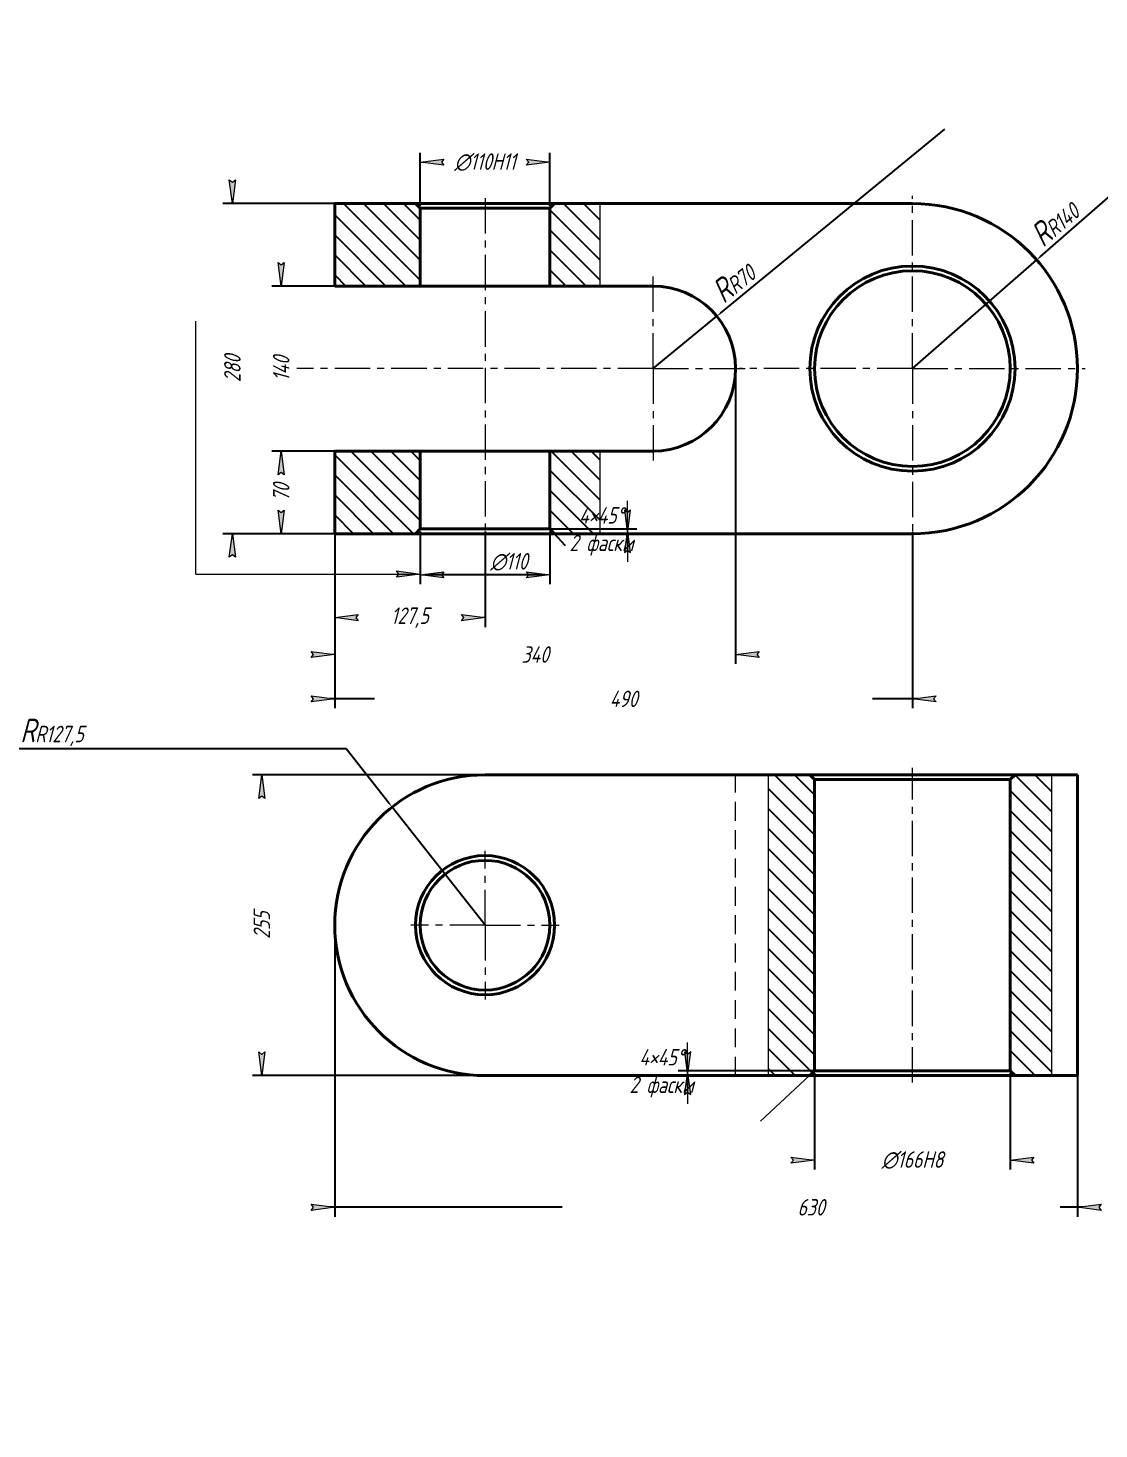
# Model space of a CAD drawing. Header units: millimetres. Extents: x 0 to 420, y 0 to 297.
# Drawn here: x 0 to 227.1, y 0 to 297 of the extents above; entities that cross this region are included whole.
import ezdxf

# ---------------------------------------------------------------- set-up
doc = ezdxf.new("R2010")
doc.units = ezdxf.units.MM
for name, pattern in [('K5LT_AXLED', [12, 7.5, -1.5, 1.5, -1.5]), ('K5LT_BASIC', [0]), ('K5LT_DASHED', [6, 4, -2]), ('K5LT_THIN', [0]), ('K5LT_THIN_INCLUDED_TO_HATCHING', [0])]:
    doc.linetypes.add(name, pattern=pattern)
doc.layers.add('Системный слой', color=7, linetype='Continuous')
doc.styles.add('KDIMTEXTSTYLE', font='GOST_AU.SHX', dxfattribs={"width": 0.96, "oblique": 15, "height": 5})
doc.dimstyles.new('KDIMSTYLE (0.25)', dxfattribs={"dimtxt": 5, "dimasz": 1, "dimexe": 2, "dimexo": 0.0625, "dimgap": 1, "dimtad": 1, "dimlfac": 4, "dimtxsty": 'KDIMTEXTSTYLE', "dimsah": 1, "dimcen": 0.09, "dimdle": 1, "dimadec": 0, "dimazin": 0, "dimtfac": 0.667, "dimtmove": 0, "dimatfit": 3, "dimfxl": 1, "dimtvp": 1, "dimtolj": 1, "dimtzin": 0, "dimarcsym": 0})
pattern_1 = [(135, (0, 0), (-2.121320343559643, -2.121320343559642), [])]

# ---------------------------------------------------------------- blocks, each defined once
blk = doc.blocks.new('U0')
at = {"layer": 'Системный слой', "color": 7, "linetype": 'K5LT_THIN_INCLUDED_TO_HATCHING', "lineweight": 18}
for p, q in [((121.240360183006, 259.7987286816593), (121.240360183006, 242.2987286816593)), ((121.240360183006, 207.2987286816593), (121.240360183006, 189.7987286816593))]:
    blk.add_line(p, q, dxfattribs=at)
blk = doc.blocks.new('U1')
at = {"layer": 'Системный слой', "color": 30, "linetype": 'K5LT_AXLED', "lineweight": 18, "true_color": 0xff8000}
for q in [(187.5347762958651, 261.4471357563314), (150.886369221193, 224.7987286816593), (224.1831833705371, 224.7987286816593), (187.5347762958651, 188.1503216069873)]:
    blk.add_line((187.5347762958651, 224.7987286816593), q, dxfattribs=at)
blk = doc.blocks.new('KDIMARROW_01')
at = {"layer": 'Системный слой'}
blk.add_hatch(color=0, dxfattribs=at).paths.add_polyline_path([(0, 0), (-5, 0.658262491226197), (-4.5, 5.51091059616309e-16), (-5, -0.6582624912261956)])
at = {"layer": 'Системный слой', "color": 0, "linetype": 'K5LT_THIN', "lineweight": 18}
for p, q in [((-4.5, 5.51091059616309e-16), (-5, 0.658262491226197)), ((-5, 0.658262491226197), (0, 0)), ((0, 0), (-5, -0.6582624912261956)), ((-5, -0.6582624912261956), (-4.5, 5.51091059616309e-16)), ((0, 0), (-1, 0))]:
    blk.add_line(p, q, dxfattribs=at)
blk = doc.blocks.new('U2')
at = {"layer": 'Системный слой', "color": 30, "linetype": 'K5LT_AXLED', "lineweight": 18, "true_color": 0xff8000}
for q in [(132.5347762958651, 244.2987286816593), (57, 224.7987286816593), (152.0347762958651, 224.7987286816593), (132.5347762958651, 205.2987286816593)]:
    blk.add_line((132.5347762958651, 224.7987286816593), q, dxfattribs=at)
blk = doc.blocks.new('KDIMARROW_02')
at = {"layer": 'Системный слой'}
blk.add_hatch(color=0, dxfattribs=at).paths.add_polyline_path([(4.5, -5.51091059616309e-16), (5, 0.6582624912261956), (0, 0), (5, -0.658262491226197)])
at = {"layer": 'Системный слой', "color": 0, "linetype": 'K5LT_THIN', "lineweight": 18}
for p, q in [((0, 0), (-1, 0)), ((5, 0.6582624912261956), (0, 0)), ((0, 0), (5, -0.658262491226197)), ((0, 0), (7, -8.572527594031472e-16)), ((4.5, -5.51091059616309e-16), (5, 0.6582624912261956)), ((5, -0.658262491226197), (4.5, -5.51091059616309e-16))]:
    blk.add_line(p, q, dxfattribs=at)
blk = doc.blocks.new('D9')
at = {"layer": 'Defpoints', "color": 0}
for p in [(83.15977629586511, 190.2987286816593), (110.6597762958651, 190.2987286816593), (83.15977629586511, 181.0690275953484)]:
    blk.add_point(p, dxfattribs=at)
at = {"layer": 'Системный слой', "color": 0, "lineweight": -2}
for p, q in [((83.15977629586511, 190.2987286816593), (83.15977629586511, 179.0690275953484)), ((110.6597762958651, 190.2987286816593), (110.6597762958651, 179.0690275953484)), ((109.6597762958651, 181.0690275953484), (84.15977629586511, 181.0690275953484))]:
    blk.add_line(p, q, dxfattribs=at)
at = {"layer": 'Системный слой', "color": 0, "lineweight": -2, "rotation": 180}
blk.add_blockref('KDIMARROW_01', (83.15977629586511, 181.0690275953484), dxfattribs=at)
at = {"layer": 'Системный слой', "color": 0, "lineweight": -2}
blk.add_blockref('KDIMARROW_01', (110.6597762958651, 181.0690275953484), dxfattribs=at)
at = {"layer": 'Системный слой', "color": 7, "insert": (101.9790198001585, 183.82346933359), "char_height": 5, "attachment_point": 5, "style": 'KDIMTEXTSTYLE'}
blk.add_mtext('\\A1;\\H3.5;\\W0.965;\\Q15;∅110', dxfattribs=at)
blk = doc.blocks.new('U5')
at = {"layer": 'Системный слой'}
blk.add_hatch(color=7, dxfattribs=at).paths.add_polyline_path([(83.15977629586511, 181.2359269048848), (78.15977629586511, 181.894189396111), (78.65977629586511, 181.2359269048848), (78.15977629586511, 180.5776644136587)])
at = {"layer": 'Системный слой', "color": 7, "linetype": 'K5LT_THIN', "lineweight": 18}
for p, q in [((35.55332909434787, 181.2359269048848), (83.15977629586511, 181.2359269048848)), ((78.65977629586511, 181.2359269048848), (78.15977629586511, 181.894189396111)), ((78.15977629586511, 181.894189396111), (83.15977629586511, 181.2359269048848)), ((83.15977629586511, 181.2359269048848), (78.15977629586511, 180.5776644136587)), ((78.15977629586511, 180.5776644136587), (78.65977629586511, 181.2359269048848))]:
    blk.add_line(p, q, dxfattribs=at)
blk = doc.blocks.new('U14')
at = {"layer": 'Системный слой', "color": 7, "linetype": 'K5LT_THIN_INCLUDED_TO_HATCHING', "lineweight": 18}
for p, q in [((157.0164606576052, 74.92372868165931), (157.0164606576052, 138.6737286816593)), ((217, 138.6737286816593), (217, 74.92372868165931))]:
    blk.add_line(p, q, dxfattribs=at)
blk = doc.blocks.new('U15')
at = {"layer": 'Системный слой', "color": 30, "linetype": 'K5LT_AXLED', "lineweight": 18, "true_color": 0xff8000}
for q in [(96.9097762958651, 122.5487286816593), (81.1597762958651, 106.7987286816593), (96.9097762958651, 91.0487286816593), (112.6597762958651, 106.7987286816593)]:
    blk.add_line((96.9097762958651, 106.7987286816593), q, dxfattribs=at)

msp = doc.modelspace()

# ---------------------------------------------------------------- hatches: boundary and pattern name
at = {"layer": 'Системный слой'}
h = msp.add_hatch(dxfattribs=at)
h.set_pattern_fill('', angle=135, style=0, pattern_type=0)
h.set_pattern_definition(pattern_1)
h.paths.add_polyline_path([(82.15977629586509, 259.7987286816593), (65.03477629586509, 259.7987286816593), (65.03477629586507, 242.2987286816593), (83.1597762958651, 242.2987286816593), (83.1597762958651, 258.7987286816593)])
h.paths.add_polyline_path([(121.240360183006, 259.7987286816593), (111.6597762958651, 259.7987286816593), (110.6597762958651, 258.7987286816593), (110.6597762958651, 242.2987286816593), (121.240360183006, 242.2987286816593)])
h.paths.add_polyline_path([(111.6597762958651, 189.7987286816593), (121.240360183006, 189.7987286816593), (121.240360183006, 207.2987286816593), (110.6597762958651, 207.2987286816593), (110.6597762958651, 190.7987286816593)])
h.paths.add_polyline_path([(65.03477629586507, 189.7987286816593), (82.15977629586511, 189.7987286816593), (83.15977629586511, 190.7987286816593), (83.15977629586509, 207.2987286816593), (65.03477629586509, 207.2987286816593)])
h = msp.add_hatch(dxfattribs=at)
h.set_pattern_fill('', angle=135, style=0, pattern_type=0)
h.set_pattern_definition(pattern_1)
h.paths.add_polyline_path([(157.0164606576052, 74.9237286816593), (165.7847762958651, 74.9237286816593), (166.7847762958651, 75.9237286816593), (166.7847762958651, 137.6737286816593), (165.7847762958651, 138.6737286816593), (157.0164606576052, 138.6737286816593)])
h.paths.add_polyline_path([(209.2847762958651, 74.9237286816593), (217, 74.9237286816593), (217, 138.6737286816593), (209.2847762958651, 138.6737286816593), (208.2847762958651, 137.6737286816593), (208.2847762958651, 75.9237286816593)])

# ---------------------------------------------------------------- linework, layer by layer
msp.add_line((110.6603019331976, 190.7976915540289), (113.9252690138128, 187.3222189397105))
at = {"layer": 'Системный слой', "color": 150, "linetype": 'K5LT_BASIC', "lineweight": 40, "true_color": 0x0080ff}
for p, q in [((65.03477629586507, 259.7987286816593), (82.1597762958651, 259.7987286816593)), ((65.03477629586507, 259.7987286816593), (65.03477629586509, 242.2987286816593)), ((82.1597762958651, 259.7987286816593), (83.1597762958651, 258.7987286816593)), ((82.1597762958651, 259.7987286816593), (111.6597762958651, 259.7987286816593)), ((83.1597762958651, 258.7987286816593), (83.1597762958651, 242.2987286816593)), ((83.1597762958651, 258.7987286816593), (110.6597762958651, 258.7987286816593)), ((111.6597762958651, 259.7987286816593), (110.6597762958651, 258.7987286816593)), ((110.6597762958651, 258.7987286816593), (110.6597762958651, 242.2987286816593)), ((111.6597762958651, 259.7987286816593), (121.240360183006, 259.7987286816593)), ((121.240360183006, 259.7987286816593), (187.5347762958651, 259.7987286816593)), ((83.1597762958651, 242.2987286816593), (65.03477629586509, 242.2987286816593)), ((83.1597762958651, 242.2987286816593), (110.6597762958651, 242.2987286816593)), ((121.240360183006, 242.2987286816593), (110.6597762958651, 242.2987286816593)), ((132.5347762958651, 242.2987286816593), (121.240360183006, 242.2987286816593)), ((65.03477629586507, 207.2987286816593), (83.1597762958651, 207.2987286816593)), ((65.03477629586507, 207.2987286816593), (65.0347762958651, 189.7987286816593)), ((83.1597762958651, 207.2987286816593), (110.6597762958651, 207.2987286816593)), ((83.1597762958651, 207.2987286816593), (83.15977629586511, 190.7987286816593)), ((110.6597762958651, 207.2987286816593), (110.6597762958651, 190.7987286816593)), ((110.6597762958651, 207.2987286816593), (121.240360183006, 207.2987286816593)), ((121.240360183006, 207.2987286816593), (132.5347762958651, 207.2987286816593)), ((82.1597762958651, 189.7987286816593), (83.15977629586511, 190.7987286816593)), ((83.15977629586511, 190.7987286816593), (110.6597762958651, 190.7987286816593)), ((111.6597762958651, 189.7987286816593), (110.6597762958651, 190.7987286816593)), ((82.1597762958651, 189.7987286816593), (65.0347762958651, 189.7987286816593)), ((82.1597762958651, 189.7987286816593), (111.6597762958651, 189.7987286816593)), ((121.240360183006, 189.7987286816593), (111.6597762958651, 189.7987286816593)), ((187.5347762958651, 189.7987286816593), (121.240360183006, 189.7987286816593)), ((96.9097762958651, 138.6737286816593), (157.0164606576052, 138.6737286816593)), ((157.0164606576052, 138.6737286816593), (165.7847762958651, 138.6737286816593)), ((209.2847762958651, 138.6737286816593), (165.7847762958651, 138.6737286816593)), ((165.7847762958651, 138.6737286816593), (166.7847762958651, 137.6737286816593)), ((208.2847762958651, 137.6737286816593), (166.7847762958651, 137.6737286816593)), ((166.7847762958651, 75.9237286816593), (166.7847762958651, 137.6737286816593)), ((209.2847762958651, 138.6737286816593), (208.2847762958651, 137.6737286816593)), ((208.2847762958651, 75.9237286816593), (208.2847762958651, 137.6737286816593)), ((209.2847762958651, 138.6737286816593), (217, 138.6737286816593)), ((217, 138.6737286816593), (222.5347762958651, 138.6737286816593)), ((222.5347762958651, 74.9237286816593), (222.5347762958651, 138.6737286816593)), ((96.9097762958651, 74.92372868165931), (157.0164606576052, 74.9237286816593)), ((157.0164606576052, 74.9237286816593), (165.7847762958651, 74.9237286816593)), ((165.7847762958651, 74.9237286816593), (166.7847762958651, 75.9237286816593)), ((209.2847762958651, 74.9237286816593), (165.7847762958651, 74.9237286816593)), ((208.2847762958651, 75.9237286816593), (166.7847762958651, 75.9237286816593)), ((209.2847762958651, 74.9237286816593), (208.2847762958651, 75.9237286816593)), ((209.2847762958651, 74.9237286816593), (217, 74.9237286816593)), ((217, 74.9237286816593), (222.5347762958651, 74.9237286816593))]:
    msp.add_line(p, q, dxfattribs=at)
at = {"layer": 'Системный слой', "color": 30, "linetype": 'K5LT_AXLED', "lineweight": 18, "true_color": 0xff8000}
for p, q in [((96.9097762958651, 260.9471357563313), (96.9097762958651, 185.9471357563313)), ((187.5347762958651, 73.4237286816593), (187.5347762958651, 140.1737286816593))]:
    msp.add_line(p, q, dxfattribs=at)
at = {"layer": 'Системный слой', "color": 7, "linetype": 'K5LT_THIN', "lineweight": 18}
for p, q in [((35.55332909434787, 181.2359269048848), (35.55332909434787, 234.8673275357658)), ((166.7847762958651, 75.9237286816593), (155.2852975831726, 65.28577422298224))]:
    msp.add_line(p, q, dxfattribs=at)
at = {"layer": 'Системный слой', "color": 7, "linetype": 'K5LT_DASHED', "lineweight": 18}
for p, q in [((96.9097762958651, 138.6737286816593), (132.5347762958651, 138.6737286816593)), ((132.5347762958651, 138.6737286816593), (150.0347762958651, 138.6737286816593)), ((150.0347762958651, 74.9237286816593), (150.0347762958651, 138.6737286816593)), ((96.9097762958651, 74.92372868165931), (132.5347762958651, 74.9237286816593)), ((132.5347762958651, 74.9237286816593), (150.0347762958651, 74.9237286816593))]:
    msp.add_line(p, q, dxfattribs=at)
at = {"layer": 'Системный слой', "color": 150, "linetype": 'K5LT_BASIC', "lineweight": 40, "true_color": 0x0080ff}
for centre, radius in [((187.5347762958651, 224.7987286816593), 21.75), ((187.5347762958651, 224.7987286816593), 20.75), ((96.9097762958651, 106.7987286816593), 14.75), ((96.9097762958651, 106.7987286816593), 13.75)]:
    msp.add_circle(centre, radius, dxfattribs=at)
at = {"layer": 'Системный слой', "color": 7, "linetype": 'K5LT_DASHED', "lineweight": 18}
msp.add_circle((96.9097762958651, 106.7987286816593), 14.75000000000001, dxfattribs=at)
at = {"layer": 'Системный слой', "color": 150, "linetype": 'K5LT_BASIC', "lineweight": 40, "true_color": 0x0080ff}
for centre, radius, start, end in [((187.5347762958651, 224.7987286816593), 35, 270, 90), ((132.5347762958651, 224.7987286816593), 17.5, 270, 90), ((96.9097762958651, 106.7987286816593), 31.87500000000002, 90, 270)]:
    msp.add_arc(centre, radius, start, end, dxfattribs=at)

# ---------------------------------------------------------------- block references
at = {"layer": 'Системный слой'}
for name in ['U1', 'U0', 'U2', 'U5', 'U14', 'U15']:
    msp.add_blockref(name, (0, 0), dxfattribs=at)

# ---------------------------------------------------------------- dimensions: what is measured, and where the dimension line sits
at = {"layer": 'Системный слой', "color": 7}
for base, p1, p2, location, override in [((110.6597762958651, 268.5614956265861), (83.1597762958651, 259.2987286816593), (110.6597762958651, 259.2987286816593), (96.9097762958651, 268.5614956265861), {"dimexo": 0, "dimpost": '\\H3.5;\\W0.965;\\Q15;∅<>\\H3.5;\\W0.965;\\Q15;\\Q15;H11', "dimblk1": 'KDIMARROW_01', "dimblk2": 'KDIMARROW_01', "dimse1": 0, "dimse2": 0, "dimclrt": 7, "dimtolj": 1}), ((65.03477629586507, 164.1815647917183), (150.0347762958651, 224.7987286816593), (65.03477629586507, 207.2987286816593), (107.5347762958651, 164.1815647917183), {"dimexo": 0, "dimpost": '\\H3.5;\\W0.965;\\Q15;<>', "dimblk1": 'KDIMARROW_01', "dimblk2": 'KDIMARROW_01', "dimse1": 0, "dimse2": 0, "dimclrt": 7, "dimtolj": 1}), ((96.90977629586511, 172), (65.03477629586509, 190.1503216069872), (96.90977629586511, 190.2987286816593), (80.9722762958651, 172), {"dimexo": 0, "dimpost": '\\H3.5;\\W0.965;\\Q15;<>', "dimblk1": 'KDIMARROW_01', "dimblk2": 'KDIMARROW_01', "dimse1": 0, "dimse2": 0, "dimclrt": 7, "dimtolj": 1}), ((65.03477629586509, 154.7855329696467), (187.5347762958651, 190.1503216069872), (65.03477629586509, 190.1503216069872), (126.2847762958651, 154.7855329696467), {"dimexo": 0, "dimpost": '\\H3.5;\\W0.965;\\Q15;<>', "dimblk1": 'KDIMARROW_01', "dimblk2": 'KDIMARROW_01', "dimse1": 0, "dimse2": 0, "dimclrt": 7, "dimtolj": 1}), ((65.03477629586509, 47), (222.5347762958651, 106.7987286816593), (65.03477629586509, 106.7987286816593), (166.0347762958651, 47), {"dimexo": 0, "dimpost": '\\H3.5;\\W0.965;\\Q15;<>', "dimblk1": 'KDIMARROW_01', "dimblk2": 'KDIMARROW_01', "dimse1": 0, "dimse2": 0, "dimclrt": 7, "dimtolj": 1}), ((166.7847762958651, 57.00000000000001), (208.2847762958651, 75.4237286816593), (166.7847762958651, 75.4237286816593), (187.5347762958651, 57.00000000000001), {"dimexo": 0, "dimpost": '\\H3.5;\\W0.965;\\Q15;∅<>\\H3.5;\\W0.965;\\Q15;\\Q15;Н8', "dimblk1": 'KDIMARROW_01', "dimblk2": 'KDIMARROW_01', "dimse1": 0, "dimse2": 0, "dimclrt": 7, "dimtolj": 1})]:
    msp.add_linear_dim(base=base, p1=p1, p2=p2, location=location, dimstyle='KDIMSTYLE (0.25)', override=override, dxfattribs=at).render()
for base, p1, p2, location in [((43.33743896312848, 189.7987286816593), (65.03477629586507, 259.7987286816593), (65.0347762958651, 189.7987286816593), (43.33743896312848, 224.7987286816593)), ((53.68610762949675, 207.2987286816593), (65.03477629586509, 242.2987286816593), (65.03477629586507, 207.2987286816593), (53.68610762949675, 224.7987286816593)), ((53.68610762949675, 207.2987286816592), (65.0347762958651, 189.7987286816593), (65.03477629586507, 207.2987286816593), (53.68610762949677, 198.5487286816592)), ((49.57717914552842, 138.6737286816593), (141.2847762958651, 74.9237286816593), (132.5347762958651, 138.6737286816593), (49.57717914552842, 106.7987286816593))]:
    msp.add_linear_dim(base=base, p1=p1, p2=p2, angle=90, location=location, dimstyle='KDIMSTYLE (0.25)', override={"dimexo": 0, "dimpost": '\\H3.5;\\W0.965;\\Q15;<>', "dimblk1": 'KDIMARROW_01', "dimblk2": 'KDIMARROW_01', "dimse1": 0, "dimse2": 0, "dimclrt": 7, "dimtolj": 1}, dxfattribs=at).render()
for center, radius, location, override in [((187.5347762958651, 224.7987286816593), 34.99999999999998, (219.9283457050428, 253.1170194283955), {"dimpost": '\\H3.5;\\W0.965;\\Q15;R<>', "dimblk2": 'KDIMARROW_01', "dimclrt": 7, "dimtolj": 1}), ((132.5347762958651, 224.7987286816593), 17.50000000000001, (151.7315330542177, 240.5500770499345), {"dimpost": '\\H3.5;\\W0.965;\\Q15;R<>', "dimblk2": 'KDIMARROW_01', "dimclrt": 7, "dimtolj": 1}), ((96.9097762958651, 106.7987286816593), 31.87500000000004, (67.47973761712474, 144.1743731224252), {"dimtih": 1, "dimtoh": 1, "dimpost": '\\H3.5;\\W0.965;\\Q15;R<>', "dimblk2": 'KDIMARROW_01', "dimclrt": 7, "dimtmove": 1, "dimtolj": 1})]:
    msp.add_radius_dim(center=center, radius=radius, location=location, dimstyle='KDIMSTYLE (0.25)', override=override, dxfattribs=at).render()
for base, p1, p2 in [((127.1063941957543, 190.7987286816593), (111.1597762958651, 189.7987286816593), (110.6597762958651, 190.7987286816593)), ((139.8540330585889, 75.9237286816593), (166.2847762958651, 74.9237286816593), (166.7847762958651, 75.9237286816593))]:
    msp.add_linear_dim(base=base, p1=p1, p2=p2, angle=90, dimstyle='KDIMSTYLE (0.25)', override={"dimexo": 0, "dimtoh": 1, "dimpost": '\\H3.5;\\W0.965;\\Q15;<>\\H3.5;\\W0.965;\\Q15;\\Q15;\\Q15;×\\Q15;45\\Q15;°\\Q15;\\X\\H3.5;\\W0.965;\\Q15;\\Q15;2 фаски', "dimblk1": 'KDIMARROW_02', "dimblk2": 'KDIMARROW_02', "dimse1": 0, "dimse2": 0, "dimclrt": 7, "dimtmove": 1, "dimtolj": 1}, dxfattribs=at).render()
dim = msp.add_linear_dim(base=(83.15977629586511, 181.0690275953484), p1=(110.6597762958651, 190.2987286816593), p2=(83.15977629586511, 190.2987286816593), dimstyle='KDIMSTYLE (0.25)', override={"dimpost": '\\H3.5;\\W0.965;\\Q15;∅<>', "dimblk1": 'KDIMARROW_01', "dimblk2": 'KDIMARROW_01', "dimclrt": 7}, dxfattribs=at)
dim.commit()
dim.dimension.update_dxf_attribs({"geometry": 'D9', "text_midpoint": (101.9790198001585, 181.0690275953484), "dimtype": 160})

doc.saveas('drawing.dxf')
